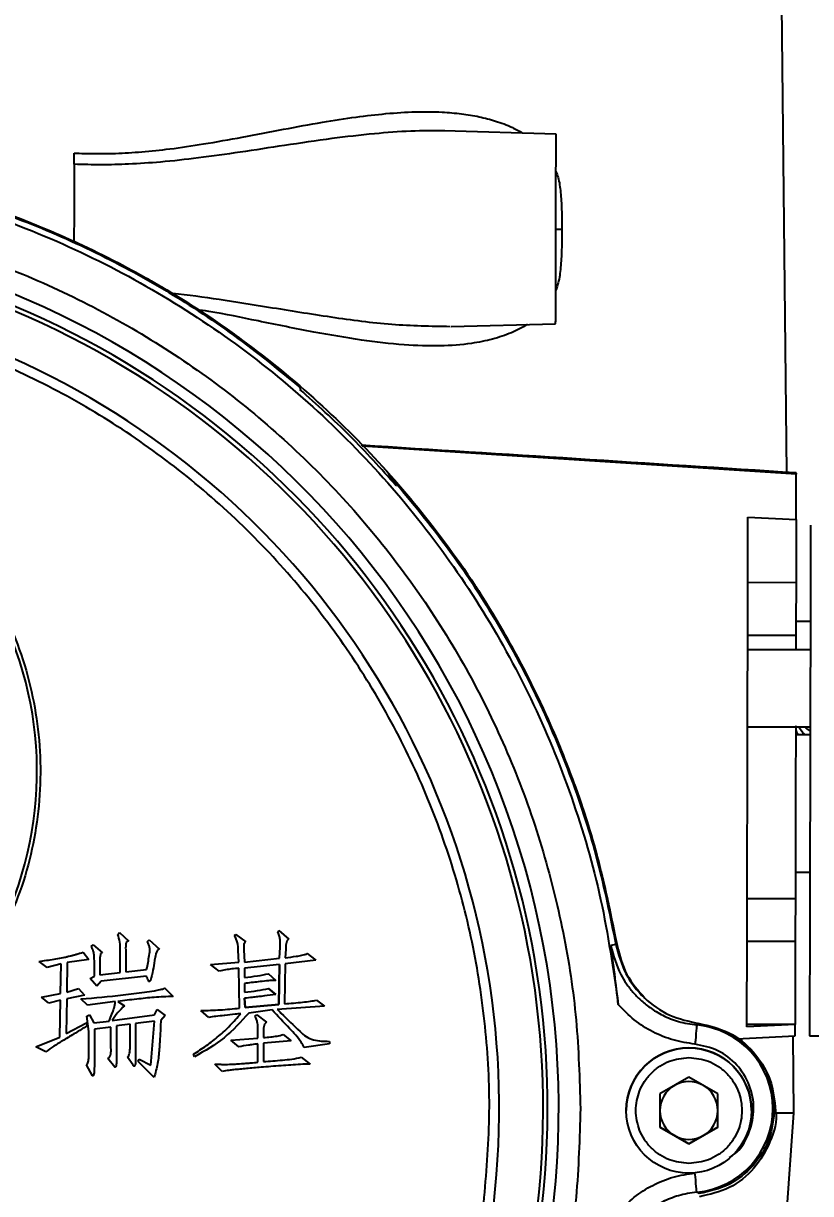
# Model space of a CAD drawing. Header units: millimetres. Extents: x 1953 to 4389, y 564 to 2287.
# Drawn here: x 2641.4 to 2723.1, y 2020.2 to 2141.6 of the extents above; entities that cross this region are included whole.
import ezdxf

# ---------------------------------------------------------------- set-up
doc = ezdxf.new("R2010")
doc.units = ezdxf.units.MM
doc.layers.add('AM_5', color=3, linetype='Continuous', lineweight=25)
doc.styles.add('SLDTEXTSTYLE1', font='txt.shx', dxfattribs={"width": 0.7, "bigfont": 'gbcbig.shx'})
doc.dimstyles.new('SLDDIMSTYLE12$0', dxfattribs={"dimtxt": 12, "dimasz": 10, "dimexe": 0, "dimexo": 0.0625, "dimgap": 0.875, "dimtad": 1, "dimdec": 1, "dimlfac": 1.8, "dimrnd": 1e-09, "dimzin": 12, "dimdsep": 46, "dimtxsty": 'SLDTEXTSTYLE1', "dimcen": 0.09, "dimdle": 8.16, "dimclrd": 3, "dimclre": 3, "dimadec": 0, "dimazin": 3, "dimtfac": 1, "dimtdec": 1, "dimtofl": 0, "dimtmove": 0, "dimatfit": 3, "dimfxl": 0, "dimfrac": 2, "dimtolj": 1, "dimlwd": 5, "dimlwe": 5, "dimarcsym": 0})

# ---------------------------------------------------------------- blocks, each defined once
blk = doc.blocks.new('*D62')
at = {"layer": 'AM_5', "color": 3, "lineweight": 5, "transparency": 16777216}
blk.add_line((2661.75, 2227.3), (2841.58, 2227.3), dxfattribs=at)
at = {"layer": 'AM_5', "color": 3, "linetype": 'Continuous', "lineweight": 5, "transparency": 16777216}
for p, q in [((2841.58, 2217.3), (2841.58, 1938.56)), ((2708.75, 1928.56), (2841.58, 1928.56))]:
    blk.add_line(p, q, dxfattribs=at)
at = {"layer": 'AM_5', "color": 3, "transparency": 16777216}
for points in [[(2839.91, 2217.3), (2843.24, 2217.3), (2841.58, 2227.3)], [(2839.91, 1938.56), (2843.24, 1938.56), (2841.58, 1928.56)]]:
    blk.add_solid(points, dxfattribs=at)
at = {"layer": 'Defpoints', "color": 0, "transparency": 16777216}
for p in [(2661.69, 2227.3), (2708.69, 1928.56), (2841.58, 1928.56)]:
    blk.add_point(p, dxfattribs=at)
at = {"layer": 'AM_5', "color": 0, "transparency": 16777216, "insert": (2834.7, 2077.93), "char_height": 12, "attachment_point": 5, "rotation": 90, "style": 'SLDTEXTSTYLE1'}
blk.add_mtext('\\A1;300', dxfattribs=at)

msp = doc.modelspace()

# ---------------------------------------------------------------- linework, layer by layer
at = {"color": 7, "linetype": 'Continuous', "lineweight": 25}
for p, q in [((2720.644, 2095.013), (2720.113, 2143.531)), ((2696.684, 2130.131), (2685.022, 2130.461)), ((2685.799, 2110.17), (2696.642, 2110.431)), ((2670.11, 2103.618), (2670.222, 2103.73)), ((2721.609, 2094.839), (2676.56, 2097.737)), ((2679.28, 2094.854), (2680.21, 2093.727)), ((2680.217, 2093.735), (2680.106, 2093.623)), ((2716.599, 2090.364), (2721.599, 2090.138)), ((2721.599, 2090.138), (2721.585, 2083.562)), ((2721.585, 2083.562), (2716.585, 2083.573)), ((2723.076, 2079.524), (2721.576, 2079.528)), ((2721.573, 2078.068), (2716.573, 2078.079)), ((2721.573, 2078.068), (2721.57, 2076.591)), ((2723.07, 2076.588), (2716.47, 2076.602)), ((2716.453, 2068.602), (2723.053, 2068.588)), ((2723.051, 2067.764), (2721.551, 2067.768)), ((2721.521, 2053.528), (2723.021, 2053.524)), ((2716.515, 2050.793), (2721.515, 2050.782)), ((2651.202, 2047.064), (2651.394, 2047.255)), ((2651.202, 2047.064), (2651.394, 2047.255)), ((2651.202, 2047.064), (2651.202, 2047.064)), ((2651.394, 2047.255), (2652.351, 2046.362)), ((2651.394, 2047.255), (2651.394, 2047.255)), ((2651.394, 2047.255), (2652.351, 2046.362)), ((2663.329, 2046.936), (2663.457, 2047.064)), ((2663.329, 2046.936), (2663.457, 2047.064)), ((2663.329, 2046.936), (2663.329, 2046.936)), ((2663.457, 2047.064), (2664.478, 2046.298)), ((2663.457, 2047.064), (2663.457, 2047.064)), ((2663.457, 2047.064), (2664.478, 2046.298)), ((2667.797, 2047.319), (2667.924, 2047.447)), ((2667.797, 2047.319), (2667.924, 2047.447)), ((2667.797, 2047.319), (2667.797, 2047.319)), ((2667.924, 2047.447), (2668.946, 2046.553)), ((2667.924, 2047.447), (2667.924, 2047.447)), ((2667.924, 2047.447), (2668.946, 2046.553)), ((2648.458, 2045.787), (2648.649, 2045.979)), ((2648.458, 2045.787), (2648.649, 2045.979)), ((2648.458, 2045.787), (2648.458, 2045.787)), ((2648.649, 2045.979), (2649.607, 2045.149)), ((2648.649, 2045.979), (2648.649, 2045.979)), ((2648.649, 2045.979), (2649.607, 2045.149)), ((2651.458, 2043.107), (2651.458, 2045.404)), ((2652.351, 2046.362), (2652.351, 2046.362)), ((2654.266, 2046.298), (2654.457, 2046.489)), ((2654.266, 2046.298), (2654.457, 2046.489)), ((2654.266, 2046.298), (2654.266, 2046.298)), ((2654.457, 2046.489), (2655.542, 2045.532)), ((2654.457, 2046.489), (2654.457, 2046.489)), ((2654.457, 2046.489), (2655.542, 2045.532)), ((2655.542, 2045.532), (2655.542, 2045.532)), ((2663.776, 2044.192), (2663.712, 2045.404)), ((2664.286, 2045.468), (2664.35, 2044.192)), ((2664.286, 2045.468), (2664.286, 2045.468)), ((2664.286, 2045.468), (2664.35, 2044.192)), ((2664.478, 2046.298), (2664.478, 2046.298)), ((2667.988, 2044.574), (2668.052, 2045.723)), ((2667.988, 2044.574), (2668.052, 2045.723)), ((2668.052, 2045.723), (2668.052, 2045.723)), ((2668.627, 2045.532), (2668.563, 2044.638)), ((2668.946, 2046.553), (2668.946, 2046.553)), ((2702.887, 2046.008), (2702.371, 2045.889)), ((2703.012, 2045.896), (2703.012, 2045.896)), ((2721.505, 2046.307), (2716.505, 2046.317)), ((2721.505, 2046.307), (2721.487, 2037.705)), ((2643.862, 2043.617), (2643.033, 2044.255)), ((2643.033, 2044.255), (2643.033, 2044.255)), ((2648.203, 2044.447), (2645.969, 2044.128)), ((2647.628, 2045.213), (2648.203, 2044.447)), ((2647.628, 2045.213), (2647.628, 2045.213)), ((2647.628, 2045.213), (2648.203, 2044.447)), ((2648.203, 2044.447), (2648.203, 2044.447)), ((2648.777, 2042.724), (2648.777, 2044.319)), ((2649.607, 2045.149), (2649.607, 2045.149)), ((2652.032, 2045.34), (2652.032, 2043.17)), ((2660.84, 2043.936), (2663.776, 2044.192)), ((2664.35, 2044.192), (2667.988, 2044.574)), ((2664.35, 2044.192), (2667.988, 2044.574)), ((2664.35, 2044.192), (2664.35, 2044.192)), ((2667.988, 2044.574), (2667.988, 2044.574)), ((2671.754, 2044.383), (2668.563, 2044)), ((2670.86, 2045.085), (2671.754, 2044.383)), ((2670.86, 2045.085), (2670.86, 2045.085)), ((2670.86, 2045.085), (2671.754, 2044.383)), ((2671.754, 2044.383), (2671.754, 2044.383)), ((2645.33, 2044), (2643.862, 2043.617)), ((2645.267, 2040.936), (2645.33, 2044)), ((2645.267, 2040.936), (2645.33, 2044)), ((2645.969, 2044.128), (2645.905, 2041.064)), ((2649.351, 2044), (2649.351, 2042.851)), ((2649.351, 2042.851), (2651.458, 2043.107)), ((2649.351, 2042.851), (2651.458, 2043.107)), ((2651.458, 2043.107), (2651.458, 2043.107)), ((2652.032, 2043.17), (2654.202, 2043.426)), ((2652.032, 2043.17), (2654.202, 2043.426)), ((2652.032, 2043.17), (2652.032, 2043.17)), ((2654.202, 2043.426), (2654.202, 2043.426)), ((2661.733, 2043.234), (2660.84, 2043.936)), ((2660.84, 2043.936), (2660.84, 2043.936)), ((2663.84, 2039.405), (2663.776, 2043.553)), ((2667.988, 2043.936), (2664.35, 2043.553)), ((2664.35, 2043.553), (2664.35, 2042.596)), ((2666.839, 2042.979), (2667.605, 2042.277)), ((2666.839, 2042.979), (2666.839, 2042.979)), ((2667.605, 2042.277), (2666.839, 2042.979)), ((2667.924, 2039.788), (2667.988, 2043.936)), ((2667.988, 2043.936), (2667.924, 2039.788)), ((2668.563, 2044), (2668.499, 2039.851)), ((2648.33, 2042.468), (2648.777, 2042.724)), ((2648.33, 2042.468), (2648.777, 2042.724)), ((2649.032, 2041.702), (2648.33, 2042.468)), ((2648.33, 2042.468), (2648.33, 2042.468)), ((2648.777, 2042.724), (2648.777, 2042.724)), ((2649.479, 2042.213), (2649.032, 2041.702)), ((2649.351, 2042.851), (2649.351, 2042.851)), ((2654.202, 2042.724), (2649.479, 2042.213)), ((2664.35, 2041.958), (2664.35, 2041.064)), ((2667.605, 2042.277), (2667.605, 2042.277)), ((2643.288, 2040.554), (2645.267, 2040.936)), ((2644.054, 2039.915), (2643.288, 2040.554)), ((2643.288, 2040.554), (2643.288, 2040.554)), ((2645.267, 2040.936), (2645.267, 2040.936)), ((2645.905, 2041.064), (2647.118, 2041.447)), ((2647.756, 2040.745), (2645.905, 2040.362)), ((2647.118, 2041.447), (2647.756, 2040.745)), ((2647.118, 2041.447), (2647.118, 2041.447)), ((2647.118, 2041.447), (2647.756, 2040.745)), ((2647.756, 2040.745), (2647.756, 2040.745)), ((2656.053, 2041.511), (2656.947, 2040.617)), ((2656.053, 2041.511), (2656.053, 2041.511)), ((2656.053, 2041.511), (2656.947, 2040.617)), ((2656.947, 2040.617), (2656.947, 2040.617)), ((2666.839, 2041.447), (2667.605, 2040.809)), ((2666.839, 2041.447), (2666.839, 2041.447)), ((2667.605, 2040.809), (2666.839, 2041.447)), ((2667.605, 2040.809), (2667.605, 2040.809)), ((2645.267, 2040.234), (2644.054, 2039.915)), ((2645.203, 2036.405), (2645.267, 2040.234)), ((2645.203, 2036.405), (2645.267, 2040.234)), ((2645.905, 2040.362), (2645.841, 2036.788)), ((2648.075, 2039.724), (2647.373, 2040.362)), ((2647.373, 2040.362), (2647.373, 2040.362)), ((2650.947, 2040.107), (2648.075, 2039.724)), ((2651.202, 2040.107), (2651.904, 2039.66)), ((2651.202, 2040.107), (2651.904, 2039.66)), ((2651.904, 2039.66), (2651.904, 2039.66)), ((2664.35, 2040.426), (2664.414, 2039.468)), ((2664.414, 2039.468), (2664.35, 2040.426)), ((2664.414, 2039.468), (2667.924, 2039.788)), ((2667.924, 2039.788), (2664.414, 2039.468)), ((2664.414, 2039.468), (2664.414, 2039.468)), ((2672.648, 2039.596), (2667.733, 2039.277)), ((2667.924, 2039.788), (2667.924, 2039.788)), ((2671.818, 2040.234), (2672.648, 2039.596)), ((2671.818, 2040.234), (2671.818, 2040.234)), ((2671.818, 2040.234), (2672.648, 2039.596)), ((2672.648, 2039.596), (2672.648, 2039.596)), ((2648.011, 2038.575), (2648.266, 2038.703)), ((2648.011, 2038.575), (2648.266, 2038.703)), ((2648.203, 2036.979), (2648.011, 2038.575)), ((2648.011, 2038.575), (2648.011, 2038.575)), ((2648.266, 2038.703), (2648.713, 2037.873)), ((2648.266, 2038.703), (2648.266, 2038.703)), ((2648.266, 2038.703), (2648.713, 2037.873)), ((2650.628, 2038.128), (2655.032, 2038.703)), ((2650.628, 2038.128), (2655.032, 2038.703)), ((2655.032, 2038.703), (2655.287, 2039.277)), ((2655.032, 2038.703), (2655.287, 2039.277)), ((2655.032, 2038.703), (2655.032, 2038.703)), ((2655.287, 2039.277), (2656.117, 2038.639)), ((2655.287, 2039.277), (2655.287, 2039.277)), ((2655.287, 2039.277), (2656.117, 2038.639)), ((2656.117, 2038.639), (2655.67, 2038.128)), ((2656.117, 2038.639), (2656.117, 2038.639)), ((2660.648, 2038.447), (2659.819, 2039.149)), ((2659.819, 2039.149), (2659.819, 2039.149)), ((2667.222, 2039.213), (2664.797, 2038.894)), ((2665.435, 2038.575), (2665.627, 2038.703)), ((2665.435, 2038.575), (2665.627, 2038.703)), ((2665.435, 2038.575), (2665.435, 2038.575)), ((2665.627, 2038.703), (2666.648, 2037.937)), ((2665.627, 2038.703), (2665.627, 2038.703)), ((2665.627, 2038.703), (2666.648, 2037.937)), ((2645.841, 2036.788), (2647.947, 2037.873)), ((2645.841, 2036.788), (2647.947, 2037.873)), ((2647.947, 2037.873), (2648.011, 2037.554)), ((2647.947, 2037.873), (2647.947, 2037.873)), ((2647.947, 2037.873), (2648.011, 2037.554)), ((2648.011, 2037.554), (2648.011, 2037.554)), ((2648.203, 2034.426), (2648.203, 2036.979)), ((2648.713, 2037.873), (2650.309, 2038.064)), ((2648.713, 2037.873), (2650.309, 2038.064)), ((2648.713, 2037.873), (2648.713, 2037.873)), ((2650.5, 2037.426), (2648.777, 2037.235)), ((2648.777, 2037.235), (2648.777, 2033.469)), ((2650.309, 2038.064), (2650.309, 2038.064)), ((2650.5, 2035.256), (2650.5, 2037.426)), ((2652.479, 2037.745), (2651.075, 2037.554)), ((2651.075, 2037.554), (2651.075, 2034.171)), ((2652.479, 2035.192), (2652.479, 2037.745)), ((2655.032, 2038.064), (2653.053, 2037.809)), ((2653.053, 2037.809), (2653.053, 2034.171)), ((2654.649, 2033.469), (2655.032, 2038.064)), ((2665.754, 2036.277), (2665.754, 2037.107)), ((2666.329, 2036.915), (2666.329, 2036.341)), ((2666.329, 2036.915), (2666.329, 2036.915)), ((2666.648, 2037.937), (2666.648, 2037.937)), ((2711.538, 2037.806), (2711.288, 2037.657)), ((2721.487, 2037.705), (2716.486, 2037.463)), ((2721.487, 2037.705), (2716.487, 2037.715)), ((2722.987, 2037.687), (2722.984, 2036.524)), ((2642.714, 2035.384), (2645.203, 2036.405)), ((2645.203, 2036.405), (2645.203, 2036.405)), ((2662.946, 2036.086), (2665.754, 2036.277)), ((2663.776, 2035.384), (2662.946, 2036.086)), ((2662.946, 2036.086), (2662.946, 2036.086)), ((2665.754, 2036.277), (2665.754, 2036.277)), ((2665.754, 2033.788), (2665.754, 2035.703)), ((2669.201, 2036.022), (2666.329, 2035.767)), ((2666.329, 2035.767), (2666.329, 2033.852)), ((2668.371, 2036.66), (2669.201, 2036.022)), ((2668.371, 2036.66), (2668.371, 2036.66)), ((2668.371, 2036.66), (2669.201, 2036.022)), ((2669.201, 2036.022), (2669.201, 2036.022)), ((2673.158, 2035.703), (2670.541, 2035.32)), ((2673.158, 2035.958), (2673.158, 2035.703)), ((2673.158, 2035.958), (2673.158, 2035.958)), ((2715.404, 2036.222), (2721.484, 2036.528)), ((2721.372, 2028.528), (2721.285, 2036.518)), ((2722.984, 2036.524), (2724.407, 2036.521)), ((2643.735, 2034.873), (2642.714, 2035.384)), ((2642.714, 2035.384), (2642.714, 2035.384)), ((2659.18, 2034.362), (2659.053, 2034.618)), ((2659.053, 2034.618), (2659.053, 2034.618)), ((2648.586, 2032.384), (2647.947, 2033.533)), ((2647.947, 2033.533), (2647.947, 2033.533)), ((2648.203, 2034.426), (2648.203, 2034.426)), ((2650.883, 2033.277), (2650.181, 2034.171)), ((2650.181, 2034.171), (2650.181, 2034.171)), ((2652.798, 2033.469), (2652.224, 2034.299)), ((2652.224, 2034.299), (2652.224, 2034.299)), ((2653.309, 2033.852), (2653.436, 2034.107)), ((2653.309, 2033.852), (2653.436, 2034.107)), ((2654.968, 2032.192), (2653.309, 2033.852)), ((2653.309, 2033.852), (2653.309, 2033.852)), ((2653.436, 2034.107), (2654.649, 2033.469)), ((2653.436, 2034.107), (2653.436, 2034.107)), ((2653.436, 2034.107), (2654.649, 2033.469)), ((2654.649, 2033.469), (2654.649, 2033.469)), ((2662.053, 2032.831), (2661.287, 2033.597)), ((2661.287, 2033.597), (2661.287, 2033.597)), ((2665.754, 2033.788), (2665.754, 2033.788)), ((2670.222, 2034.299), (2671.18, 2033.597)), ((2670.222, 2034.299), (2670.222, 2034.299)), ((2670.222, 2034.299), (2671.18, 2033.597)), ((2671.18, 2033.597), (2671.18, 2033.597)), ((2710.467, 2032.239), (2707.467, 2030.507)), ((2713.467, 2030.507), (2710.467, 2032.239)), ((2707.467, 2030.507), (2707.467, 2027.043)), ((2713.467, 2027.043), (2713.467, 2030.507)), ((2703.967, 2028.782), (2703.967, 2028.782)), ((2716.967, 2028.768), (2716.967, 2028.768)), ((2717.443, 1974.013), (2721.372, 2028.528)), ((2719.468, 2028.746), (2719.468, 2028.747)), ((2707.467, 2027.043), (2710.467, 2025.311)), ((2708.967, 2026.177), (2707.467, 2027.043)), ((2710.467, 2025.311), (2708.967, 2026.177)), ((2710.467, 2025.311), (2713.467, 2027.043)), ((2711.967, 2026.177), (2710.467, 2025.311)), ((2713.467, 2027.043), (2711.967, 2026.177)), ((2710.467, 2025.311), (2710.467, 2025.311)), ((2711.538, 2020.155), (2711.288, 2020.304))]:
    msp.add_line(p, q, dxfattribs=at)
at = {"color": 7, "linetype": 'Continuous', "lineweight": 25, "flags": 128}
for points in [[(2723.098, 2089.552), (2723.093, 2087.338), (2723.088, 2084.88), (2723.082, 2082.207), (2723.076, 2079.35), (2723.069, 2076.342), (2723.063, 2073.22), (2723.056, 2070.019), (2723.049, 2066.777), (2723.042, 2063.532), (2723.035, 2060.322), (2723.028, 2057.185), (2723.022, 2054.157), (2723.016, 2051.275), (2723.01, 2048.571), (2723.005, 2046.077), (2723, 2043.824), (2722.996, 2041.836), (2722.992, 2040.138), (2722.989, 2038.75), (2722.987, 2037.687)], [(2722.561, 2067.766), (2722.284, 2067.996), (2721.833, 2068.591)], [(2711.288, 2037.657), (2711.284, 2037.613), (2711.273, 2037.496), (2711.255, 2037.31), (2711.232, 2037.062), (2711.204, 2036.761), (2711.171, 2036.42), (2711.136, 2036.05), (2711.1, 2035.666)], [(2719.393, 2028.533), (2719.603, 2028.532), (2720.584, 2028.53), (2721.175, 2028.529), (2721.372, 2028.528)], [(2711.288, 2020.304), (2711.284, 2020.348), (2711.273, 2020.465), (2711.255, 2020.651), (2711.232, 2020.899), (2711.204, 2021.199), (2711.171, 2021.541), (2711.136, 2021.91), (2711.1, 2022.295)]]:
    msp.add_lwpolyline(points, dxfattribs=at)
at = {"color": 7, "linetype": 'Continuous', "lineweight": 25}
msp.add_circle((2710.467, 2028.775), 6.5, dxfattribs=at)
for centre, radius, start, end in [((2605.468, 2028.98), 91.48, 295.79271, 180), ((2697.36, 2131.764), 11.51, 266.68387, 269.63147), ((2605.468, 2028.98), 90.341, 353.64897, 186.35103), ((2605.468, 2028.98), 89.875, 353.64897, 186.35103), ((2605.468, 2028.98), 85.319, 353.33017, 186.66983), ((2605.468, 2063.98), 37.354, 334.65071, 85.34929), ((2710.468, 2028.98), 8.715, 275.40246, 84.59754), ((2710.467, 2028.775), 6.5, 359.93876, 179.93876), ((2710.467, 2028.775), 3, 120, 180), ((2710.467, 2028.775), 3, 60, 120), ((2710.467, 2028.775), 3, 0, 60), ((2710.467, 2028.775), 3, 180, 240), ((2710.467, 2028.775), 3, 300, 0), ((2710.467, 2028.775), 3, 240, 300)]:
    msp.add_arc(centre, radius, start, end, dxfattribs=at)
for points, knots in [([(2646.68, 2128.156), (2647.392, 2128.13), (2648.819, 2128.079), (2651.161, 2128.116), (2653.763, 2128.271), (2656.814, 2128.595), (2660.298, 2129.114), (2664.243, 2129.827), (2668.359, 2130.622), (2672.293, 2131.346), (2675.829, 2131.9), (2679.053, 2132.277), (2682.036, 2132.465), (2684.644, 2132.447), (2686.84, 2132.26), (2688.686, 2131.958), (2690.451, 2131.492), (2691.968, 2130.95), (2692.863, 2130.432), (2693.214, 2130.229)], [0, 0, 0, 0, 0.0418951, 0.0839955, 0.1379234, 0.1955958, 0.2656367, 0.3477316, 0.4366435, 0.52124, 0.5959668, 0.6633337, 0.7313197, 0.7939321, 0.8403474, 0.8842391, 0.9258123, 0.9708656, 1, 1, 1, 1]), ([(2685.132, 2130.458), (2683.964, 2130.463), (2681.566, 2130.473), (2677.658, 2130.17), (2673.293, 2129.658), (2668.639, 2128.971), (2664.015, 2128.256), (2659.718, 2127.647), (2655.853, 2127.22), (2652.487, 2126.993), (2649.497, 2126.913), (2647.615, 2126.969), (2646.677, 2126.996)], [0, 0, 0, 0, 0.0969739, 0.1990187, 0.3166093, 0.4457287, 0.5654054, 0.6760848, 0.7756823, 0.858994, 0.9297025, 1, 1, 1, 1]), ([(2646.677, 2126.996), (2646.678, 2127.173), (2646.679, 2127.529), (2646.679, 2127.946), (2646.68, 2128.156)], [0, 0, 0, 0, 0.4971187, 1, 1, 1, 1]), ([(2646.677, 2126.996), (2646.675, 2126.006), (2646.671, 2124.025), (2646.665, 2121.097), (2646.661, 2119.398), (2646.66, 2118.833)], [0, 0, 0, 0, 0.4003335, 0.8006671, 1, 1, 1, 1]), ([(2622.8, 2126.452), (2625.466, 2125.912), (2630.912, 2124.809), (2639.037, 2122.24), (2647.248, 2118.891), (2655.414, 2114.613), (2663.189, 2109.652), (2667.907, 2105.73), (2670.172, 2103.846)], [0, 0, 0, 0, 0.1535242, 0.3136607, 0.480409, 0.6537687, 0.8337391, 1, 1, 1, 1]), ([(2696.676, 2126.255), (2696.754, 2126.045), (2697.008, 2125.362), (2697.168, 2124.009), (2697.289, 2122.218), (2697.287, 2120.941), (2697.286, 2120.253)], [0, 0, 0, 0, 0.1149044, 0.3730702, 0.6626095, 1, 1, 1, 1]), ([(2697.286, 2120.253), (2697.286, 2119.537), (2697.286, 2118.208), (2697.176, 2116.347), (2697.014, 2114.911), (2696.741, 2114.177), (2696.65, 2113.931)], [0, 0, 0, 0, 0.3327022, 0.6174452, 0.8718539, 1, 1, 1, 1]), ([(2656.526, 2113.635), (2656.647, 2113.626), (2658.398, 2113.493), (2661.85, 2112.961), (2667.345, 2112.099), (2673.329, 2111.122), (2679.648, 2110.275), (2683.698, 2110.203), (2685.709, 2110.168)], [0, 0, 0, 0, 0.0118812, 0.1717149, 0.3437603, 0.5639817, 0.7835609, 1, 1, 1, 1]), ([(2693.711, 2110.36), (2693.166, 2110.061), (2692.017, 2109.43), (2690.062, 2108.802), (2687.614, 2108.305), (2684.56, 2108.078), (2680.753, 2108.205), (2676.377, 2108.715), (2671.33, 2109.602), (2666.037, 2110.665), (2661.948, 2111.529), (2659.763, 2111.848), (2659.324, 2111.912)], [0, 0, 0, 0, 0.05917422, 0.12456737, 0.1945037, 0.29319372, 0.40381634, 0.5308787, 0.66921315, 0.82787427, 0.96536839, 1, 1, 1, 1]), ([(2721.61, 2094.951), (2713.998, 2095.442), (2698.953, 2096.414), (2683.907, 2097.357), (2676.473, 2097.823)], [0, 0, 0, 0, 0.5059249, 1, 1, 1, 1]), ([(2721.609, 2094.942), (2721.609, 2094.944), (2721.609, 2094.949), (2721.609, 2094.88), (2721.609, 2094.839)], [0, 0, 0, 0, 0.4124146, 1, 1, 1, 1]), ([(2680.52, 2093.351), (2682.081, 2091.529), (2686.022, 2086.929), (2690.813, 2079.424), (2695.185, 2071.144), (2698.512, 2063.145), (2701.244, 2054.709), (2702.418, 2048.855), (2703.012, 2045.896)], [0, 0, 0, 0, 0.1352933, 0.3415257, 0.5005703, 0.6633309, 0.8298076, 1, 1, 1, 1]), ([(2721.793, 2067.767), (2721.727, 2067.894), (2721.568, 2068.2), (2721.576, 2068.535), (2721.581, 2068.732)], [0, 0, 0, 0, 0.41316202, 1, 1, 1, 1]), ([(2723.052, 2068.176), (2723.019, 2068.192), (2722.864, 2068.266), (2722.688, 2068.408), (2722.572, 2068.55), (2722.54, 2068.589)], [0, 0, 0, 0, 0.1638544, 0.7694326, 1, 1, 1, 1]), ([(2721.552, 2068.44), (2721.551, 2068.011), (2721.548, 2066.276), (2721.541, 2063.164), (2721.533, 2059.346), (2721.526, 2055.887), (2721.519, 2052.897), (2721.516, 2051.487), (2721.515, 2050.782)], [0, 0, 0, 0, 0.061728, 0.2493824, 0.4370368, 0.6246912, 0.8123456, 1, 1, 1, 1]), ([(2651.458, 2045.404), (2651.459, 2045.688), (2651.461, 2046.255), (2651.289, 2046.795), (2651.202, 2047.064)], [0, 0, 0, 0, 0.50135613, 1, 1, 1, 1]), ([(2663.712, 2045.404), (2663.696, 2045.672), (2663.664, 2046.207), (2663.44, 2046.693), (2663.329, 2046.936)], [0, 0, 0, 0, 0.5014294, 1, 1, 1, 1]), ([(2668.052, 2045.723), (2668.059, 2045.997), (2668.069, 2046.41), (2667.985, 2046.956), (2667.859, 2047.2), (2667.797, 2047.319)], [0, 0, 0, 0, 0.5004867, 0.7563958, 1, 1, 1, 1]), ([(2648.777, 2044.319), (2648.769, 2044.573), (2648.757, 2044.954), (2648.656, 2045.459), (2648.524, 2045.678), (2648.458, 2045.787)], [0, 0, 0, 0, 0.5005014, 0.7507427, 1, 1, 1, 1]), ([(2652.351, 2046.362), (2652.326, 2046.368), (2652.289, 2046.377), (2652.238, 2046.371), (2652.193, 2046.352), (2652.143, 2046.309), (2652.066, 2046.177), (2652.013, 2045.844), (2652.024, 2045.542), (2652.032, 2045.34)], [0, 0, 0, 0, 0.0628935, 0.0931861, 0.1255191, 0.1834586, 0.2508615, 0.5002621, 1, 1, 1, 1]), ([(2654.202, 2043.426), (2654.298, 2043.907), (2654.442, 2044.629), (2654.563, 2045.491), (2654.459, 2045.981), (2654.33, 2046.192), (2654.266, 2046.298)], [0, 0, 0, 0, 0.50040255, 0.75006068, 0.87501107, 1, 1, 1, 1]), ([(2655.542, 2045.532), (2655.52, 2045.533), (2655.487, 2045.534), (2655.444, 2045.521), (2655.386, 2045.487), (2655.179, 2045.23), (2655.121, 2044.886), (2655.01, 2044.275), (2654.899, 2043.572), (2654.769, 2042.799), (2654.622, 2042.352), (2654.563, 2042.241), (2654.534, 2042.208), (2654.508, 2042.189), (2654.482, 2042.18), (2654.461, 2042.179), (2654.44, 2042.184), (2654.416, 2042.2), (2654.342, 2042.284), (2654.272, 2042.467), (2654.225, 2042.638), (2654.202, 2042.724)], [0, 0, 0, 0, 0.0157069, 0.0230837, 0.0312977, 0.0625941, 0.2492457, 0.2645916, 0.4993189, 0.7493468, 0.8133445, 0.8286238, 0.8367404, 0.8440727, 0.8515363, 0.8553171, 0.8590269, 0.8660949, 0.8751688, 0.9374395, 1, 1, 1, 1]), ([(2664.478, 2046.298), (2664.46, 2046.292), (2664.424, 2046.279), (2664.366, 2046.228), (2664.307, 2046.108), (2664.264, 2045.845), (2664.277, 2045.619), (2664.286, 2045.468)], [0, 0, 0, 0, 0.0627384, 0.1251056, 0.2501602, 0.4999525, 1, 1, 1, 1]), ([(2668.946, 2046.553), (2668.905, 2046.529), (2668.823, 2046.482), (2668.727, 2046.316), (2668.637, 2046.001), (2668.631, 2045.719), (2668.627, 2045.532)], [0, 0, 0, 0, 0.1246065, 0.249783, 0.4997551, 1, 1, 1, 1]), ([(2703.141, 2039.77), (2703.021, 2040.838), (2702.78, 2042.984), (2702.508, 2044.918), (2702.371, 2045.889)], [0, 0, 0, 0, 0.4975573, 1, 1, 1, 1]), ([(2702.371, 2045.889), (2702.646, 2044.855), (2703.016, 2043.462), (2703.971, 2041.928), (2704.65, 2041.048), (2705.465, 2040.209), (2706.483, 2039.383), (2707.795, 2038.6), (2709.424, 2037.938), (2710.647, 2037.754), (2711.288, 2037.657)], [0, 0, 0, 0, 0.2442896, 0.3290361, 0.4144899, 0.500125, 0.5979924, 0.7157703, 0.8510724, 1, 1, 1, 1]), ([(2702.887, 2046.008), (2703.169, 2044.976), (2703.73, 2042.914), (2705.749, 2040.37), (2708.398, 2038.489), (2710.491, 2038.034), (2711.538, 2037.806)], [0, 0, 0, 0, 0.2500466, 0.4994486, 0.7493959, 1, 1, 1, 1]), ([(2703.012, 2045.896), (2703.28, 2044.857), (2703.808, 2042.811), (2705.209, 2041.229), (2705.898, 2040.451)], [0, 0, 0, 0, 0.507606, 1, 1, 1, 1]), ([(2643.033, 2044.255), (2643.552, 2044.33), (2644.58, 2044.479), (2646.125, 2044.756), (2647.123, 2045.059), (2647.628, 2045.213)], [0, 0, 0, 0, 0.3347977, 0.6633059, 1, 1, 1, 1]), ([(2643.033, 2044.255), (2643.552, 2044.33), (2644.597, 2044.481), (2646.141, 2044.759), (2647.139, 2045.064), (2647.628, 2045.213)], [0, 0, 0, 0, 0.3346571, 0.6740832, 1, 1, 1, 1]), ([(2649.607, 2045.149), (2649.591, 2045.149), (2649.565, 2045.15), (2649.526, 2045.144), (2649.493, 2045.124), (2649.437, 2045.066), (2649.376, 2044.898), (2649.332, 2044.531), (2649.344, 2044.212), (2649.351, 2044)], [0, 0, 0, 0, 0.03671035, 0.06255873, 0.09206873, 0.1257937, 0.25044774, 0.50015165, 1, 1, 1, 1]), ([(2668.563, 2044.638), (2668.952, 2044.686), (2669.537, 2044.758), (2670.215, 2044.869), (2670.533, 2044.945), (2670.674, 2044.987), (2670.745, 2045.009), (2670.805, 2045.037), (2670.842, 2045.069), (2670.86, 2045.085)], [0, 0, 0, 0, 0.49995995, 0.74998201, 0.87472536, 0.91640606, 0.93767838, 0.96871216, 1, 1, 1, 1]), ([(2663.776, 2043.553), (2663.533, 2043.525), (2663.068, 2043.471), (2662.381, 2043.394), (2661.949, 2043.287), (2661.733, 2043.234)], [0, 0, 0, 0, 0.3550758, 0.6787643, 1, 1, 1, 1]), ([(2664.35, 2042.596), (2664.806, 2042.64), (2665.643, 2042.72), (2666.465, 2042.898), (2666.839, 2042.979)], [0, 0, 0, 0, 0.5444227, 1, 1, 1, 1]), ([(2667.605, 2042.277), (2667.434, 2042.277), (2667.107, 2042.276), (2666.498, 2042.217), (2665.821, 2042.143), (2665.063, 2042.051), (2664.587, 2041.989), (2664.35, 2041.958)], [0, 0, 0, 0, 0.15654374, 0.3002265, 0.55985572, 0.78134838, 1, 1, 1, 1]), ([(2647.373, 2040.362), (2648.834, 2040.484), (2651.041, 2040.668), (2653.581, 2040.998), (2654.86, 2041.188), (2655.481, 2041.299), (2655.797, 2041.376), (2655.945, 2041.418), (2656.008, 2041.45), (2656.038, 2041.468), (2656.048, 2041.476), (2656.053, 2041.485), (2656.055, 2041.496), (2656.054, 2041.504), (2656.053, 2041.511)], [0, 0, 0, 0, 0.4998656, 0.7551837, 0.8732692, 0.9406533, 0.9702997, 0.9841887, 0.992842, 0.9943099, 0.9962149, 0.9970595, 0.9977627, 1, 1, 1, 1]), ([(2656.947, 2040.617), (2656.291, 2040.593), (2655.028, 2040.545), (2653.116, 2040.33), (2651.857, 2040.183), (2651.202, 2040.107)], [0, 0, 0, 0, 0.3409036, 0.6569898, 1, 1, 1, 1]), ([(2664.35, 2041.064), (2664.806, 2041.108), (2665.643, 2041.189), (2666.465, 2041.366), (2666.839, 2041.447)], [0, 0, 0, 0, 0.5444227, 1, 1, 1, 1]), ([(2667.605, 2040.809), (2667.208, 2040.761), (2666.706, 2040.7), (2666.177, 2040.636), (2666.036, 2040.619), (2665.995, 2040.614), (2665.89, 2040.601), (2665.614, 2040.57), (2665.071, 2040.508), (2664.622, 2040.457), (2664.35, 2040.426)], [0, 0, 0, 0, 0.36644555, 0.46233408, 0.4884448, 0.49604177, 0.49999981, 0.58584167, 0.75000003, 1, 1, 1, 1]), ([(2650.309, 2038.064), (2650.408, 2038.302), (2650.592, 2038.743), (2650.846, 2039.416), (2650.912, 2039.872), (2650.947, 2040.107)], [0, 0, 0, 0, 0.3593322, 0.6691852, 1, 1, 1, 1]), ([(2650.309, 2038.064), (2650.408, 2038.302), (2650.592, 2038.744), (2650.846, 2039.417), (2650.913, 2039.872), (2650.947, 2040.107)], [0, 0, 0, 0, 0.3592859, 0.6694965, 1, 1, 1, 1]), ([(2651.904, 2039.66), (2651.66, 2039.432), (2651.169, 2038.976), (2650.808, 2038.411), (2650.628, 2038.128)], [0, 0, 0, 0, 0.4987936, 1, 1, 1, 1]), ([(2659.819, 2039.149), (2660.49, 2039.167), (2661.834, 2039.201), (2663.171, 2039.337), (2663.84, 2039.405)], [0, 0, 0, 0, 0.4998338, 1, 1, 1, 1]), ([(2659.819, 2039.149), (2660.49, 2039.167), (2661.834, 2039.201), (2663.171, 2039.337), (2663.84, 2039.405)], [0, 0, 0, 0, 0.4998338, 1, 1, 1, 1]), ([(2668.499, 2039.851), (2668.81, 2039.879), (2669.44, 2039.936), (2670.343, 2040.02), (2671.037, 2040.103), (2671.514, 2040.166), (2671.716, 2040.212), (2671.818, 2040.234)], [0, 0, 0, 0, 0.2800254, 0.5679935, 0.8139788, 0.90683, 1, 1, 1, 1]), ([(2711.1, 2035.666), (2710.34, 2035.781), (2708.825, 2036.01), (2706.697, 2036.896), (2704.74, 2038.116), (2703.675, 2039.217), (2703.141, 2039.77)], [0, 0, 0, 0, 0.2507669, 0.5000113, 0.749245, 1, 1, 1, 1]), ([(2655.67, 2038.128), (2655.65, 2037.629), (2655.611, 2036.63), (2655.514, 2035.135), (2655.383, 2033.636), (2655.106, 2032.674), (2654.968, 2032.192)], [0, 0, 0, 0, 0.2500778, 0.5001569, 0.7501575, 1, 1, 1, 1]), ([(2659.053, 2034.618), (2659.509, 2034.911), (2660.421, 2035.497), (2661.7, 2036.503), (2662.906, 2037.598), (2663.613, 2038.419), (2663.967, 2038.83)], [0, 0, 0, 0, 0.2500184, 0.50003, 0.7500152, 1, 1, 1, 1]), ([(2659.053, 2034.618), (2659.509, 2034.911), (2660.421, 2035.497), (2661.7, 2036.503), (2662.906, 2037.598), (2663.613, 2038.419), (2663.967, 2038.83)], [0, 0, 0, 0, 0.2500184, 0.50003, 0.7500152, 1, 1, 1, 1]), ([(2664.797, 2038.894), (2663.98, 2037.992), (2662.346, 2036.186), (2660.236, 2034.971), (2659.18, 2034.362)], [0, 0, 0, 0, 0.49972606, 1, 1, 1, 1]), ([(2663.967, 2038.83), (2663.776, 2038.81), (2663.222, 2038.751), (2662.652, 2038.688), (2661.982, 2038.615), (2661.428, 2038.553), (2660.894, 2038.481), (2660.648, 2038.447)], [0, 0, 0, 0, 0.1726098, 0.5000206, 0.5157116, 0.7774565, 1, 1, 1, 1]), ([(2665.754, 2037.107), (2665.746, 2037.361), (2665.733, 2037.741), (2665.622, 2038.242), (2665.497, 2038.464), (2665.435, 2038.575)], [0, 0, 0, 0, 0.5002034, 0.7503812, 1, 1, 1, 1]), ([(2670.541, 2035.32), (2670.443, 2035.502), (2670.05, 2036.233), (2668.841, 2037.47), (2667.821, 2038.569), (2667.222, 2039.213)], [0, 0, 0, 0, 0.1204989, 0.4845828, 1, 1, 1, 1]), ([(2667.733, 2039.277), (2667.869, 2039.145), (2668.664, 2038.378), (2669.645, 2037.418), (2670.725, 2036.409), (2671.77, 2035.989), (2672.602, 2035.971), (2673.158, 2035.958)], [0, 0, 0, 0, 0.0858222, 0.500579, 0.6255537, 0.7499526, 1, 1, 1, 1]), ([(2667.733, 2039.277), (2667.869, 2039.145), (2668.664, 2038.378), (2669.645, 2037.418), (2670.725, 2036.409), (2671.77, 2035.989), (2672.602, 2035.971), (2673.158, 2035.958)], [0, 0, 0, 0, 0.0858134, 0.500579, 0.6255537, 0.7499526, 1, 1, 1, 1]), ([(2648.011, 2037.554), (2647.608, 2037.311), (2646.8, 2036.824), (2645.659, 2036.122), (2644.624, 2035.49), (2644.017, 2035.069), (2643.735, 2034.873)], [0, 0, 0, 0, 0.2795319, 0.5609173, 0.7961864, 1, 1, 1, 1]), ([(2666.648, 2037.937), (2666.607, 2037.912), (2666.525, 2037.864), (2666.415, 2037.707), (2666.306, 2037.39), (2666.32, 2037.106), (2666.329, 2036.915)], [0, 0, 0, 0, 0.1249641, 0.2504056, 0.5000303, 1, 1, 1, 1]), ([(2711.603, 2037.684), (2712.688, 2037.426), (2714.819, 2036.92), (2717.355, 2034.808), (2719.121, 2032.018), (2719.35, 2029.85), (2719.468, 2028.737)], [0, 0, 0, 0, 0.2552275, 0.5011918, 0.7437843, 1, 1, 1, 1]), ([(2665.754, 2035.703), (2665.526, 2035.67), (2665.231, 2035.629), (2664.9, 2035.581), (2664.467, 2035.518), (2664.104, 2035.448), (2663.776, 2035.384)], [0, 0, 0, 0, 0.3449558, 0.4462952, 0.5002092, 1, 1, 1, 1]), ([(2666.329, 2036.341), (2666.577, 2036.369), (2667.046, 2036.422), (2667.733, 2036.495), (2668.16, 2036.605), (2668.371, 2036.66)], [0, 0, 0, 0, 0.3619719, 0.6841185, 1, 1, 1, 1]), ([(2650.181, 2034.171), (2650.22, 2034.201), (2650.299, 2034.262), (2650.409, 2034.428), (2650.521, 2034.76), (2650.508, 2035.058), (2650.5, 2035.256)], [0, 0, 0, 0, 0.1251016, 0.2504868, 0.5002749, 1, 1, 1, 1]), ([(2652.224, 2034.299), (2652.273, 2034.361), (2652.372, 2034.487), (2652.461, 2034.797), (2652.472, 2035.034), (2652.479, 2035.192)], [0, 0, 0, 0, 0.2496128, 0.5003947, 1, 1, 1, 1]), ([(2714.694, 2023.9), (2714.95, 2024.077), (2715.887, 2024.723), (2716.852, 2026.531), (2717.344, 2028.972), (2716.874, 2031.464), (2715.548, 2033.592), (2713.542, 2035.167), (2711.914, 2035.5), (2711.1, 2035.666)], [0, 0, 0, 0, 0.0591141, 0.2159284, 0.3727427, 0.5295571, 0.6863714, 0.8431857, 1, 1, 1, 1]), ([(2647.947, 2033.533), (2648.001, 2033.593), (2648.109, 2033.713), (2648.188, 2034.029), (2648.197, 2034.267), (2648.203, 2034.426)], [0, 0, 0, 0, 0.2488876, 0.4991838, 1, 1, 1, 1]), ([(2647.947, 2033.533), (2648.001, 2033.593), (2648.109, 2033.713), (2648.188, 2034.029), (2648.197, 2034.267), (2648.203, 2034.426)], [0, 0, 0, 0, 0.2488876, 0.4991838, 1, 1, 1, 1]), ([(2648.777, 2033.469), (2648.774, 2033.274), (2648.768, 2032.943), (2648.745, 2032.585), (2648.681, 2032.427), (2648.657, 2032.394), (2648.635, 2032.381), (2648.619, 2032.376), (2648.602, 2032.377), (2648.591, 2032.382), (2648.586, 2032.384)], [0, 0, 0, 0, 0.50339361, 0.85618593, 0.90552278, 0.94188844, 0.95666642, 0.97042817, 0.98446506, 1, 1, 1, 1]), ([(2651.075, 2034.171), (2651.071, 2034.007), (2651.065, 2033.73), (2651.043, 2033.428), (2650.98, 2033.306), (2650.962, 2033.285), (2650.948, 2033.275), (2650.932, 2033.268), (2650.916, 2033.267), (2650.899, 2033.27), (2650.889, 2033.275), (2650.883, 2033.277)], [0, 0, 0, 0, 0.5027084, 0.8476925, 0.8958369, 0.9154027, 0.9327165, 0.9486901, 0.9644693, 0.9812397, 1, 1, 1, 1]), ([(2653.053, 2034.171), (2653.05, 2034.006), (2653.045, 2033.757), (2653.014, 2033.493), (2652.966, 2033.399), (2652.946, 2033.381), (2652.929, 2033.372), (2652.914, 2033.369), (2652.899, 2033.371), (2652.872, 2033.381), (2652.836, 2033.415), (2652.812, 2033.45), (2652.798, 2033.469)], [0, 0, 0, 0, 0.499283, 0.748654, 0.7826722, 0.8125834, 0.8273755, 0.8418742, 0.8564408, 0.8721286, 0.9284957, 1, 1, 1, 1]), ([(2661.287, 2033.597), (2661.719, 2033.58), (2662.714, 2033.543), (2664.204, 2033.656), (2665.259, 2033.746), (2665.754, 2033.788)], [0, 0, 0, 0, 0.289978, 0.6665707, 1, 1, 1, 1]), ([(2661.287, 2033.597), (2661.587, 2033.58), (2662.332, 2033.54), (2663.451, 2033.607), (2664.639, 2033.689), (2665.383, 2033.755), (2665.754, 2033.788)], [0, 0, 0, 0, 0.2013712, 0.4999053, 0.7499521, 1, 1, 1, 1]), ([(2671.18, 2033.597), (2670.838, 2033.587), (2670.165, 2033.569), (2669.158, 2033.5), (2668.134, 2033.429), (2667.104, 2033.35), (2666.154, 2033.27), (2665.313, 2033.202), (2664.575, 2033.136), (2663.88, 2033.07), (2663.272, 2033.007), (2662.668, 2032.947), (2662.279, 2032.873), (2662.053, 2032.831)], [0, 0, 0, 0, 0.111912, 0.2203794, 0.3303488, 0.4480332, 0.5586453, 0.6421864, 0.7244882, 0.8011937, 0.8704803, 0.9246662, 1, 1, 1, 1]), ([(2666.329, 2033.852), (2666.655, 2033.877), (2667.307, 2033.927), (2668.284, 2034.015), (2669.262, 2034.1), (2669.902, 2034.232), (2670.222, 2034.299)], [0, 0, 0, 0, 0.2501141, 0.5002263, 0.7503325, 1, 1, 1, 1]), ([(2710.467, 2023.275), (2709.776, 2023.349), (2708.711, 2023.462), (2707.43, 2024.147), (2706.55, 2024.857), (2705.836, 2025.738), (2705.172, 2027.019), (2704.834, 2028.775), (2705.172, 2030.531), (2705.836, 2031.812), (2706.55, 2032.693), (2707.43, 2033.403), (2708.711, 2034.089), (2709.776, 2034.202), (2710.467, 2034.275)], [0, 0, 0, 0, 0.1197284, 0.1841803, 0.25, 0.3158197, 0.3802716, 0.5, 0.6197284, 0.6841803, 0.75, 0.8158197, 0.8802716, 1, 1, 1, 1]), ([(2710.467, 2034.275), (2711.159, 2034.202), (2712.223, 2034.089), (2713.504, 2033.403), (2714.384, 2032.693), (2715.099, 2031.812), (2715.763, 2030.531), (2716.1, 2028.775), (2715.763, 2027.019), (2715.099, 2025.738), (2714.384, 2024.857), (2713.504, 2024.147), (2712.223, 2023.462), (2711.159, 2023.349), (2710.467, 2023.275)], [0, 0, 0, 0, 0.1197284, 0.1841803, 0.25, 0.3158197, 0.3802716, 0.5, 0.6197284, 0.6841803, 0.75, 0.8158197, 0.8802716, 1, 1, 1, 1]), ([(2719.466, 2028.746), (2719.466, 2028.743), (2719.659, 2027.678), (2718.975, 2025.469), (2717.372, 2022.671), (2714.747, 2020.56), (2712.626, 2020.069), (2711.565, 2019.823)], [0, 0, 0, 0, 0.0007305, 0.2505479, 0.5003652, 0.7501826, 1, 1, 1, 1]), ([(2703.141, 2018.191), (2703.675, 2018.743), (2704.74, 2019.845), (2706.697, 2021.065), (2708.825, 2021.951), (2710.34, 2022.18), (2711.1, 2022.295)], [0, 0, 0, 0, 0.250755, 0.4999887, 0.7492331, 1, 1, 1, 1]), ([(2711.288, 2020.304), (2710.647, 2020.207), (2709.424, 2020.023), (2707.945, 2019.421), (2706.856, 2018.806), (2706.09, 2018.264), (2704.802, 2017.169), (2703.222, 2015.21), (2702.651, 2013.103), (2702.371, 2012.072)], [0, 0, 0, 0, 0.1490589, 0.284486, 0.365253, 0.4374072, 0.5004523, 0.7554674, 1, 1, 1, 1])]:
    msp.add_open_spline(points, degree=3, knots=knots, dxfattribs=at)
for points in [[(2696.642, 2110.431), (2696.642, 2110.467), (2696.642, 2110.541), (2696.644, 2111.126), (2696.646, 2112.037), (2696.648, 2113.271), (2696.651, 2114.773), (2696.655, 2116.487), (2696.659, 2118.347), (2696.663, 2120.281), (2696.667, 2122.215), (2696.671, 2124.074), (2696.675, 2125.788), (2696.678, 2127.29), (2696.681, 2128.525), (2696.683, 2129.435), (2696.684, 2130.021), (2696.684, 2130.094), (2696.684, 2130.131)], [(2616.257, 2126.654), (2619.909, 2126.13), (2627.212, 2125.082), (2637.855, 2121.962), (2648.098, 2117.754), (2657.799, 2112.399), (2666.838, 2105.994), (2675.1, 2098.613), (2682.482, 2090.351), (2688.886, 2081.312), (2694.242, 2071.611), (2698.45, 2061.368), (2701.569, 2050.725), (2702.617, 2043.422), (2703.141, 2039.77)], [(2622.496, 2126.4), (2625.41, 2125.812), (2631.237, 2124.637), (2639.732, 2121.884), (2647.961, 2118.437), (2655.832, 2114.236), (2663.332, 2109.391), (2667.925, 2105.617), (2670.222, 2103.73)], [(2622.8, 2126.452), (2626.094, 2125.765), (2632.683, 2124.392), (2642.235, 2121.072), (2651.418, 2116.868), (2660.121, 2111.732), (2668.258, 2105.743), (2675.742, 2098.955), (2682.498, 2091.442), (2688.452, 2083.28), (2693.551, 2074.555), (2697.715, 2065.353), (2700.995, 2055.787), (2702.34, 2049.193), (2703.012, 2045.896)], [(2605.468, 2122.721), (2608.535, 2122.634), (2614.671, 2122.46), (2623.785, 2121.057), (2632.723, 2118.832), (2641.398, 2115.724), (2649.728, 2111.785), (2657.631, 2107.048), (2665.032, 2101.559), (2671.859, 2095.371), (2678.047, 2088.544), (2683.535, 2081.144), (2688.273, 2073.24), (2692.211, 2064.911), (2695.319, 2056.236), (2697.544, 2047.298), (2698.947, 2038.183), (2699.121, 2032.048), (2699.208, 2028.98)], [(2689.184, 2019.19), (2689.438, 2022.143), (2689.947, 2028.049), (2689.523, 2036.948), (2688.231, 2045.751), (2686.003, 2054.369), (2682.884, 2062.704), (2678.904, 2070.666), (2674.108, 2078.164), (2668.55, 2085.115), (2662.291, 2091.443), (2655.401, 2097.077), (2647.956, 2101.955), (2640.039, 2106.02), (2631.738, 2109.235), (2623.145, 2111.54), (2614.356, 2112.995), (2608.43, 2113.176), (2605.468, 2113.266)], [(2680.106, 2093.623), (2678.529, 2095.379), (2675.377, 2098.889), (2671.866, 2102.042), (2670.11, 2103.618)], [(2608.525, 2101.563), (2610.034, 2101.387), (2613.05, 2101.035), (2617.454, 2099.821), (2621.685, 2098.124), (2625.68, 2095.92), (2629.38, 2093.253), (2632.732, 2090.16), (2635.688, 2086.685), (2638.203, 2082.879), (2640.241, 2078.798), (2641.773, 2074.501), (2642.776, 2070.051), (2643.235, 2065.513), (2643.147, 2060.952), (2642.5, 2056.439), (2641.35, 2052.019), (2640.146, 2049.23), (2639.544, 2047.836)], [(2721.599, 2090.138), (2721.601, 2091.098), (2721.605, 2093.017), (2721.608, 2094.232), (2721.609, 2094.839)], [(2680.217, 2093.735), (2682.104, 2091.438), (2685.879, 2086.845), (2690.724, 2079.344), (2694.924, 2071.473), (2698.371, 2063.244), (2701.124, 2054.75), (2702.3, 2048.922), (2702.887, 2046.008)], [(2716.486, 2037.463), (2716.487, 2037.9), (2716.489, 2038.774), (2716.493, 2040.753), (2716.498, 2043.178), (2716.505, 2046.053), (2716.511, 2049.311), (2716.519, 2052.893), (2716.527, 2056.732), (2716.536, 2060.755), (2716.545, 2064.887), (2716.554, 2069.051), (2716.562, 2073.167), (2716.571, 2077.158), (2716.579, 2080.951), (2716.587, 2084.465), (2716.594, 2087.673), (2716.597, 2089.467), (2716.599, 2090.364)], [(2721.585, 2083.562), (2721.584, 2083.167), (2721.582, 2082.375), (2721.579, 2080.865), (2721.576, 2079.333), (2721.574, 2078.49), (2721.573, 2078.068)], [(2721.515, 2050.782), (2721.514, 2050.536), (2721.513, 2050.044), (2721.511, 2048.914), (2721.508, 2047.625), (2721.506, 2046.746), (2721.505, 2046.307)], [(2711.538, 2037.806), (2712.592, 2037.564), (2714.7, 2037.08), (2717.254, 2034.993), (2719.018, 2032.207), (2719.245, 2030.056), (2719.358, 2028.98)], [(2721.484, 2036.528), (2721.484, 2036.577), (2721.484, 2036.677), (2721.486, 2037.362), (2721.487, 2037.705)], [(2699.208, 2028.98), (2699.121, 2025.913), (2698.947, 2019.777), (2697.544, 2010.663), (2695.319, 2001.725), (2692.211, 1993.05), (2688.273, 1984.72), (2683.535, 1976.817), (2678.047, 1969.416), (2671.859, 1962.589), (2665.032, 1956.402), (2657.631, 1950.913), (2649.728, 1946.176), (2641.398, 1942.237), (2632.723, 1939.129), (2623.785, 1936.904), (2614.671, 1935.501), (2608.535, 1935.327), (2605.468, 1935.24)], [(2719.358, 2028.98), (2719.245, 2027.905), (2719.018, 2025.754), (2717.254, 2022.968), (2714.7, 2020.881), (2712.592, 2020.397), (2711.538, 2020.155)]]:
    msp.add_open_spline(points, degree=3, dxfattribs=at)

# ---------------------------------------------------------------- dimensions: what is measured, and where the dimension line sits
at = {"layer": 'AM_5'}
dim = msp.add_linear_dim(base=(2841.578, 1928.555), p1=(2661.686, 2227.296), p2=(2708.687, 1928.555), angle=90, text='300', dimstyle='SLDDIMSTYLE12$0', override={"dimlfac": 1, "dimpost": ''}, dxfattribs=at)
dim.commit()
dim.dimension.update_dxf_attribs({"geometry": '*D62', "text_midpoint": (2834.703, 2077.926)})

doc.saveas('drawing.dxf')
